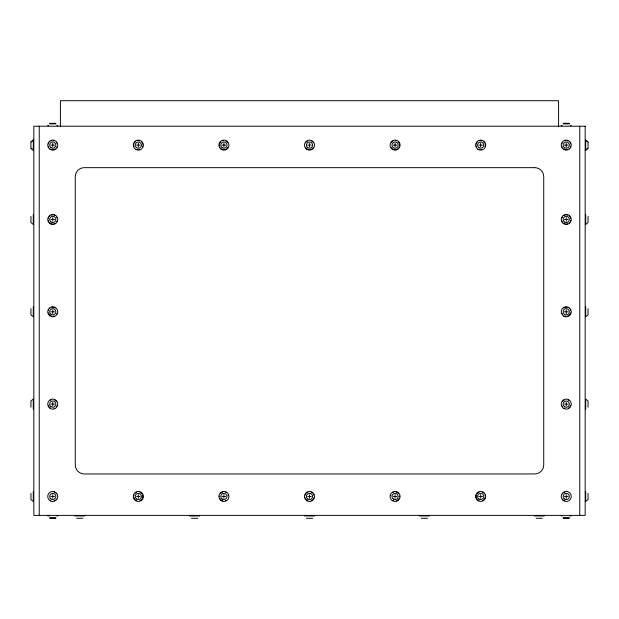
<?xml version="1.0" encoding="UTF-8"?>
<svg xmlns="http://www.w3.org/2000/svg" width="619" height="619" viewBox="0 0 619 619"><rect width="100%" height="100%" fill="white"/><g stroke="black" fill="none" stroke-linecap="round" stroke-linejoin="round"><path stroke-width="0.93" d="M30.95 142.006L33.294 140.064L33.294 150.162L30.95 148.22L30.95 142.006L33.294 140.072M585.706 150.154L588.05 148.212L588.05 142.006L585.706 140.064L585.706 150.162L588.05 148.22M49.644 123.313L55.857 123.313M563.143 123.313L569.356 123.313M49.644 123.87L55.857 123.87M563.143 123.87L569.356 123.87M47.702 125.657L48.669 125.657M56.84 125.657L57.799 125.657M561.201 125.657L562.16 125.657M570.331 125.657L571.298 125.657M50.951 145.109L54.549 145.109M136.536 145.109L140.134 145.109M222.113 145.109L225.718 145.109M307.697 145.109L311.303 145.109M393.282 145.109L396.887 145.109M478.866 145.109L482.464 145.109M564.451 145.109L568.049 145.109M50.951 219.436L54.549 219.436M564.451 219.436L568.049 219.436M50.951 311.775L54.549 311.775M564.451 311.775L568.049 311.775M50.951 404.114L54.549 404.114M564.451 404.114L568.049 404.114M50.951 496.453L54.549 496.453M136.536 496.453L140.134 496.453M222.113 496.453L225.718 496.453M307.697 496.453L311.303 496.453M393.282 496.453L396.887 496.453M478.866 496.453L482.464 496.453M564.451 496.453L568.049 496.453M47.702 515.944L49.071 515.944M56.84 515.944L57.799 515.944M74.737 515.944L84.818 515.944M189.6 515.944L199.682 515.944M304.463 515.944L314.537 515.944M419.318 515.944L429.4 515.944M534.182 515.944L544.263 515.944M561.201 515.944L562.16 515.944M569.929 515.944L571.298 515.944M49.644 517.732L55.857 517.732M563.143 517.732L569.356 517.732M49.644 518.289L55.857 518.289M76.679 518.289L82.876 518.289M191.534 518.289L197.74 518.289M306.397 518.289L312.603 518.289M421.26 518.289L427.466 518.289M536.124 518.289L542.321 518.289M563.143 518.289L569.356 518.289M585.706 140.072L588.05 142.014M30.95 148.212L33.294 150.154M588.05 216.333L588.05 222.538L585.706 224.473L585.706 214.398M588.05 308.672L588.05 314.878L585.706 316.812L585.706 306.738M588.05 407.217L588.05 401.011L585.706 399.077L585.706 409.151M588.05 493.343L588.05 499.564L585.706 501.506L585.706 491.401M579.763 126.214L579.763 515.387M566.246 143.314L566.246 146.912M566.246 217.633L566.246 221.238M566.246 309.972L566.246 313.578M566.246 402.311L566.246 405.917M566.246 494.651L566.246 498.256M558.593 126.771L558.593 100.711L60.407 100.711L60.407 126.771M480.669 143.314L480.669 146.912M480.669 494.651L480.669 498.256M395.084 143.314L395.084 146.912M395.084 494.651L395.084 498.256M309.5 143.314L309.5 146.912M309.5 494.651L309.5 498.256M223.916 143.314L223.916 146.912M223.916 494.651L223.916 498.256M138.331 143.314L138.331 146.912M138.331 494.651L138.331 498.256M52.754 143.314L52.754 146.912M52.754 217.633L52.754 221.238M52.754 309.972L52.754 313.578M52.754 402.311L52.754 405.917M52.754 494.651L52.754 498.256M39.237 126.214L39.237 515.387M33.294 214.398L33.294 224.473L30.95 222.538L30.95 216.333M33.294 306.738L33.294 316.812L30.95 314.878L30.95 308.672M33.294 409.151L33.294 399.077L30.95 401.011L30.95 407.217M33.294 491.401L33.294 501.506L30.95 499.556L30.95 493.343M313.779 497.846A4.495 4.495 0 0 1 313.57 498.372M312.58 499.734A4.495 4.495 0 0 1 312.146 500.09M311.667 500.4A4.495 4.495 0 0 1 311.156 500.639M307.844 500.639A4.495 4.495 0 0 1 307.334 500.4M306.854 500.09A4.495 4.495 0 0 1 306.42 499.734M305.43 498.372A4.495 4.495 0 0 1 305.221 497.846M305.221 495.061A4.495 4.495 0 0 1 305.43 494.535M306.42 493.173A4.495 4.495 0 0 1 306.854 492.817M307.334 492.507A4.495 4.495 0 0 1 307.844 492.267M311.156 492.267A4.495 4.495 0 0 1 311.667 492.507M312.146 492.817A4.495 4.495 0 0 1 312.58 493.173M313.57 494.535A4.495 4.495 0 0 1 313.779 495.061M399.154 498.372A4.495 4.495 0 0 1 398.884 498.868M398.551 499.324A4.495 4.495 0 0 1 397.731 500.09M397.251 500.4A4.495 4.495 0 0 1 396.199 500.81M393.429 500.639A4.495 4.495 0 0 1 392.918 500.4M390.666 495.61A4.495 4.495 0 0 1 390.806 495.061M392.918 492.507A4.495 4.495 0 0 1 393.429 492.267M396.199 492.097A4.495 4.495 0 0 1 397.251 492.507M397.731 492.817A4.495 4.495 0 0 1 398.551 493.583M399.572 496.167A4.495 4.495 0 0 1 399.572 496.732M485.087 497.297A4.495 4.495 0 0 1 484.948 497.846M484.739 498.372A4.495 4.495 0 0 1 484.468 498.868M483.749 499.734A4.495 4.495 0 0 1 483.307 500.09M482.835 500.4A4.495 4.495 0 0 1 482.325 500.639M479.013 500.639A4.495 4.495 0 0 1 478.495 500.4M478.023 500.09A4.495 4.495 0 0 1 477.589 499.734M476.87 498.868A4.495 4.495 0 0 1 476.591 498.372M476.39 497.846A4.495 4.495 0 0 1 476.173 496.732M476.173 496.167A4.495 4.495 0 0 1 476.39 495.061M477.203 493.583A4.495 4.495 0 0 1 478.023 492.817M478.495 492.507A4.495 4.495 0 0 1 479.013 492.267M482.325 492.267A4.495 4.495 0 0 1 482.835 492.507M483.307 492.817A4.495 4.495 0 0 1 483.749 493.173M484.948 495.061A4.495 4.495 0 0 1 485.087 495.61M142.827 496.732A4.495 4.495 0 0 1 142.61 497.846M142.409 498.372A4.495 4.495 0 0 1 142.13 498.868M141.411 499.734A4.495 4.495 0 0 1 140.977 500.09M140.505 500.4A4.495 4.495 0 0 1 139.987 500.639M136.675 500.639A4.495 4.495 0 0 1 136.165 500.4M135.693 500.09A4.495 4.495 0 0 1 135.252 499.734M134.532 498.868A4.495 4.495 0 0 1 134.261 498.372M134.052 497.846A4.495 4.495 0 0 1 133.913 497.297M133.913 495.61A4.495 4.495 0 0 1 134.052 495.061M135.252 493.173A4.495 4.495 0 0 1 135.693 492.817M136.165 492.507A4.495 4.495 0 0 1 136.675 492.267M139.987 492.267A4.495 4.495 0 0 1 140.505 492.507M140.977 492.817A4.495 4.495 0 0 1 141.797 493.583M142.61 495.061A4.495 4.495 0 0 1 142.827 496.167M570.61 220.55A4.495 4.495 0 0 1 570.432 221.091M569.526 222.515A4.495 4.495 0 0 1 569.116 222.902M567.638 223.714A4.495 4.495 0 0 1 566.532 223.923M565.402 223.854A4.495 4.495 0 0 1 564.861 223.714M564.335 223.505A4.495 4.495 0 0 1 563.839 223.235M562.307 221.602A4.495 4.495 0 0 1 562.067 221.091M562.067 217.78A4.495 4.495 0 0 1 562.307 217.269M563.839 215.636A4.495 4.495 0 0 1 564.335 215.366M564.861 215.157A4.495 4.495 0 0 1 565.402 215.017M566.532 214.948A4.495 4.495 0 0 1 567.638 215.157M569.116 215.969A4.495 4.495 0 0 1 569.526 216.356M570.432 217.78A4.495 4.495 0 0 1 570.61 218.314M226.082 500.4A4.495 4.495 0 0 1 225.571 500.639M222.801 500.81A4.495 4.495 0 0 1 221.749 500.4M221.269 500.09A4.495 4.495 0 0 1 220.449 499.324M220.116 498.868A4.495 4.495 0 0 1 219.846 498.372M219.428 496.732A4.495 4.495 0 0 1 219.428 496.167M220.449 493.583A4.495 4.495 0 0 1 221.269 492.817M221.749 492.507A4.495 4.495 0 0 1 222.801 492.097M225.571 492.267A4.495 4.495 0 0 1 226.082 492.507M228.194 495.061A4.495 4.495 0 0 1 228.334 495.61M399.154 147.028A4.495 4.495 0 0 1 398.884 147.523M397.731 148.753A4.495 4.495 0 0 1 397.251 149.055M396.199 149.473A4.495 4.495 0 0 1 395.084 149.612M394.52 149.574A4.495 4.495 0 0 1 393.963 149.473M392.918 149.055A4.495 4.495 0 0 1 392.438 148.753M391.618 147.98A4.495 4.495 0 0 1 391.285 147.523M391.285 142.703A4.495 4.495 0 0 1 392.005 141.836M392.438 141.472A4.495 4.495 0 0 1 392.918 141.171M395.649 140.652A4.495 4.495 0 0 1 396.199 140.753M398.164 141.836A4.495 4.495 0 0 1 398.551 142.246M398.884 142.703A4.495 4.495 0 0 1 399.154 143.198M399.572 144.831A4.495 4.495 0 0 1 399.572 145.395M313.299 147.523A4.495 4.495 0 0 1 312.966 147.98M312.58 148.39A4.495 4.495 0 0 1 311.667 149.055M310.622 149.473A4.495 4.495 0 0 1 310.065 149.574M308.935 149.574A4.495 4.495 0 0 1 308.378 149.473M307.334 149.055A4.495 4.495 0 0 1 306.42 148.39M306.034 147.98A4.495 4.495 0 0 1 305.701 147.523M305.701 142.703A4.495 4.495 0 0 1 306.034 142.246M306.854 141.472A4.495 4.495 0 0 1 307.334 141.171M311.667 141.171A4.495 4.495 0 0 1 312.146 141.472M312.966 142.246A4.495 4.495 0 0 1 313.299 142.703M485.087 145.952A4.495 4.495 0 0 1 484.948 146.502M481.783 149.473A4.495 4.495 0 0 1 481.226 149.574M480.104 149.574A4.495 4.495 0 0 1 479.547 149.473M476.39 146.502A4.495 4.495 0 0 1 476.243 145.952M476.243 144.266A4.495 4.495 0 0 1 476.39 143.724M477.203 142.246A4.495 4.495 0 0 1 477.589 141.836M479.547 140.753A4.495 4.495 0 0 1 480.104 140.652M481.226 140.652A4.495 4.495 0 0 1 481.783 140.753M483.749 141.836A4.495 4.495 0 0 1 484.135 142.246M484.948 143.724A4.495 4.495 0 0 1 485.087 144.266M142.757 145.952A4.495 4.495 0 0 1 142.61 146.502M139.453 149.473A4.495 4.495 0 0 1 138.896 149.574M137.774 149.574A4.495 4.495 0 0 1 137.217 149.473M134.052 146.502A4.495 4.495 0 0 1 133.913 145.952M133.913 144.266A4.495 4.495 0 0 1 134.052 143.724M134.865 142.246A4.495 4.495 0 0 1 135.252 141.836M137.217 140.753A4.495 4.495 0 0 1 137.774 140.652M138.896 140.652A4.495 4.495 0 0 1 139.453 140.753M141.411 141.836A4.495 4.495 0 0 1 141.797 142.246M142.61 143.724A4.495 4.495 0 0 1 142.757 144.266M227.715 147.523A4.495 4.495 0 0 1 227.382 147.98M226.562 148.753A4.495 4.495 0 0 1 226.082 149.055M225.037 149.473A4.495 4.495 0 0 1 224.48 149.574M223.916 149.612A4.495 4.495 0 0 1 222.801 149.473M221.749 149.055A4.495 4.495 0 0 1 221.269 148.753M220.116 147.523A4.495 4.495 0 0 1 219.846 147.028M219.428 145.395A4.495 4.495 0 0 1 219.428 144.831M219.846 143.198A4.495 4.495 0 0 1 220.116 142.703M220.449 142.246A4.495 4.495 0 0 1 220.836 141.836M222.801 140.753A4.495 4.495 0 0 1 223.351 140.652M226.082 141.171A4.495 4.495 0 0 1 226.562 141.472M226.995 141.836A4.495 4.495 0 0 1 227.715 142.703M570.61 405.236A4.495 4.495 0 0 1 570.432 405.77M570.192 406.281A4.495 4.495 0 0 1 569.89 406.76M569.116 407.581A4.495 4.495 0 0 1 568.66 407.913M564.861 408.393A4.495 4.495 0 0 1 564.335 408.184M562.307 406.281A4.495 4.495 0 0 1 562.067 405.77M562.609 401.468A4.495 4.495 0 0 1 562.973 401.035M563.839 400.315A4.495 4.495 0 0 1 564.335 400.044M568.165 400.044A4.495 4.495 0 0 1 568.66 400.315M56.933 405.77A4.495 4.495 0 0 1 56.693 406.281M54.665 408.184A4.495 4.495 0 0 1 54.139 408.393M50.34 407.913A4.495 4.495 0 0 1 49.884 407.581M49.11 406.76A4.495 4.495 0 0 1 48.808 406.281M48.568 405.77A4.495 4.495 0 0 1 48.39 405.236M50.34 400.315A4.495 4.495 0 0 1 50.835 400.044M54.665 400.044A4.495 4.495 0 0 1 55.161 400.315M56.027 401.035A4.495 4.495 0 0 1 56.391 401.468M564.861 500.732A4.495 4.495 0 0 1 564.335 500.523M562.973 499.533A4.495 4.495 0 0 1 562.609 499.1M562.609 493.807A4.495 4.495 0 0 1 562.973 493.374M564.335 492.384A4.495 4.495 0 0 1 564.861 492.175M56.391 499.1A4.495 4.495 0 0 1 56.027 499.533M54.665 500.523A4.495 4.495 0 0 1 54.139 500.732M54.139 492.175A4.495 4.495 0 0 1 54.665 492.384M56.027 493.374A4.495 4.495 0 0 1 56.391 493.807M56.933 146.773A4.495 4.495 0 0 1 56.693 147.283M55.161 148.908A4.495 4.495 0 0 1 54.665 149.187M53.598 149.535A4.495 4.495 0 0 1 53.033 149.605M52.468 149.605A4.495 4.495 0 0 1 51.911 149.535M49.884 148.575A4.495 4.495 0 0 1 49.474 148.196M48.568 146.773A4.495 4.495 0 0 1 48.39 146.231M48.39 143.995A4.495 4.495 0 0 1 48.568 143.453M49.474 142.03A4.495 4.495 0 0 1 49.884 141.643M51.362 140.83A4.495 4.495 0 0 1 51.911 140.691M53.598 140.691A4.495 4.495 0 0 1 54.139 140.83M56.693 142.943A4.495 4.495 0 0 1 56.933 143.453M56.933 313.431A4.495 4.495 0 0 1 56.693 313.941M54.139 316.054A4.495 4.495 0 0 1 53.598 316.193M51.911 316.193A4.495 4.495 0 0 1 51.362 316.054M50.34 315.574A4.495 4.495 0 0 1 49.474 314.854M49.11 314.421A4.495 4.495 0 0 1 48.808 313.941M48.568 313.431A4.495 4.495 0 0 1 48.39 312.897M48.39 310.653A4.495 4.495 0 0 1 48.568 310.119M49.474 308.695A4.495 4.495 0 0 1 49.884 308.308M51.911 307.357A4.495 4.495 0 0 1 53.598 307.357M54.665 307.705A4.495 4.495 0 0 1 55.161 307.976M570.61 312.897A4.495 4.495 0 0 1 570.432 313.431M570.192 313.941A4.495 4.495 0 0 1 569.89 314.421M569.526 314.854A4.495 4.495 0 0 1 568.66 315.574M567.638 316.054A4.495 4.495 0 0 1 567.089 316.193M565.402 316.193A4.495 4.495 0 0 1 564.861 316.054M562.307 313.941A4.495 4.495 0 0 1 562.067 313.431M563.839 307.976A4.495 4.495 0 0 1 564.335 307.705M565.402 307.357A4.495 4.495 0 0 1 567.089 307.357M569.116 308.308A4.495 4.495 0 0 1 569.526 308.695M570.432 310.119A4.495 4.495 0 0 1 570.61 310.653M570.61 146.231A4.495 4.495 0 0 1 570.432 146.773M569.526 148.196A4.495 4.495 0 0 1 569.116 148.575M567.089 149.535A4.495 4.495 0 0 1 566.532 149.605M565.967 149.605A4.495 4.495 0 0 1 565.402 149.535M564.335 149.187A4.495 4.495 0 0 1 563.839 148.908M562.307 147.283A4.495 4.495 0 0 1 562.067 146.773M562.067 143.453A4.495 4.495 0 0 1 562.307 142.943M564.861 140.83A4.495 4.495 0 0 1 565.402 140.691M567.089 140.691A4.495 4.495 0 0 1 567.638 140.83M569.116 141.643A4.495 4.495 0 0 1 569.526 142.03M570.432 143.453A4.495 4.495 0 0 1 570.61 143.995M56.933 221.091A4.495 4.495 0 0 1 56.693 221.602M55.161 223.235A4.495 4.495 0 0 1 54.665 223.505M54.139 223.714A4.495 4.495 0 0 1 53.598 223.854M52.468 223.923A4.495 4.495 0 0 1 51.362 223.714M49.884 222.902A4.495 4.495 0 0 1 49.474 222.515M48.568 221.091A4.495 4.495 0 0 1 48.39 220.55M48.39 218.314A4.495 4.495 0 0 1 48.568 217.78M49.474 216.356A4.495 4.495 0 0 1 49.884 215.969M51.362 215.157A4.495 4.495 0 0 1 52.468 214.948M53.598 215.017A4.495 4.495 0 0 1 54.139 215.157M54.665 215.366A4.495 4.495 0 0 1 55.161 215.636M56.693 217.269A4.495 4.495 0 0 1 56.933 217.78M585.164 126.214L33.836 126.214L33.836 515.387L585.164 515.387L585.164 126.214M534.715 167.656L84.285 167.656A9.006 9.006 0 0 0 75.27 176.663L75.27 464.939A9.006 9.006 0 0 0 84.285 473.953L534.715 473.953A9.006 9.006 0 0 0 543.73 464.939L543.73 176.663A9.006 9.006 0 0 0 534.715 167.656M306.707 500.663A5.053 5.053 0 0 0 314.537 496.771A5.053 5.053 0 0 0 307.256 491.927A5.053 5.053 0 0 0 306.707 500.663M307.782 499.046A3.11 3.11 0 0 0 312.603 496.647A3.11 3.11 0 0 0 308.115 493.668A3.11 3.11 0 0 0 307.782 499.046M392.291 500.663A5.053 5.053 0 0 0 400.122 496.771A5.053 5.053 0 0 0 392.841 491.927A5.053 5.053 0 0 0 392.291 500.663M393.367 499.046A3.11 3.11 0 0 0 398.187 496.647A3.11 3.11 0 0 0 393.699 493.668A3.11 3.11 0 0 0 393.367 499.046M477.868 500.663A5.053 5.053 0 0 0 485.706 496.771A5.053 5.053 0 0 0 478.417 491.927A5.053 5.053 0 0 0 477.868 500.663M478.944 499.046A3.11 3.11 0 0 0 483.764 496.647A3.11 3.11 0 0 0 479.284 493.668A3.11 3.11 0 0 0 478.944 499.046M135.538 500.663A5.053 5.053 0 0 0 143.376 496.771A5.053 5.053 0 0 0 136.087 491.927A5.053 5.053 0 0 0 135.538 500.663M136.613 499.046A3.11 3.11 0 0 0 141.434 496.647A3.11 3.11 0 0 0 136.954 493.668A3.11 3.11 0 0 0 136.613 499.046M563.197 223.459A5.053 5.053 0 0 0 571.26 220.07A5.053 5.053 0 0 0 564.296 214.778A5.053 5.053 0 0 0 563.197 223.459M564.698 222.128A3.11 3.11 0 0 0 569.356 219.436A3.11 3.11 0 0 0 564.698 216.743A3.11 3.11 0 0 0 564.698 222.128M221.122 500.663A5.053 5.053 0 0 0 228.96 496.771A5.053 5.053 0 0 0 221.672 491.927A5.053 5.053 0 0 0 221.122 500.663M222.198 499.046A3.11 3.11 0 0 0 227.018 496.647A3.11 3.11 0 0 0 222.538 493.668A3.11 3.11 0 0 0 222.198 499.046M392.291 149.318A5.053 5.053 0 0 0 400.122 145.426A5.053 5.053 0 0 0 392.841 140.59A5.053 5.053 0 0 0 392.291 149.318M393.367 147.701A3.11 3.11 0 0 0 398.187 145.31A3.11 3.11 0 0 0 393.699 142.331A3.11 3.11 0 0 0 393.367 147.701M306.707 149.318A5.053 5.053 0 0 0 314.537 145.426A5.053 5.053 0 0 0 307.256 140.59A5.053 5.053 0 0 0 306.707 149.318M307.782 147.701A3.11 3.11 0 0 0 312.603 145.31A3.11 3.11 0 0 0 308.115 142.331A3.11 3.11 0 0 0 307.782 147.701M477.868 149.318A5.053 5.053 0 0 0 485.706 145.426A5.053 5.053 0 0 0 478.417 140.59A5.053 5.053 0 0 0 477.868 149.318M478.944 147.701A3.11 3.11 0 0 0 483.764 145.31A3.11 3.11 0 0 0 479.284 142.331A3.11 3.11 0 0 0 478.944 147.701M135.538 149.318A5.053 5.053 0 0 0 143.376 145.426A5.053 5.053 0 0 0 136.087 140.59A5.053 5.053 0 0 0 135.538 149.318M136.613 147.701A3.11 3.11 0 0 0 141.434 145.31A3.11 3.11 0 0 0 136.954 142.331A3.11 3.11 0 0 0 136.613 147.701M221.122 149.318A5.053 5.053 0 0 0 228.96 145.426A5.053 5.053 0 0 0 221.672 140.59A5.053 5.053 0 0 0 221.122 149.318M222.198 147.701A3.11 3.11 0 0 0 227.018 145.31A3.11 3.11 0 0 0 222.538 142.331A3.11 3.11 0 0 0 222.198 147.701M563.723 408.486A5.053 5.053 0 0 0 571.298 404.114A5.053 5.053 0 0 0 563.723 399.742A5.053 5.053 0 0 0 563.723 408.486M564.698 406.807A3.11 3.11 0 0 0 569.356 404.114A3.11 3.11 0 0 0 564.698 401.421A3.11 3.11 0 0 0 564.698 406.807M50.224 408.486A5.053 5.053 0 0 0 57.799 404.114A5.053 5.053 0 0 0 50.224 399.742A5.053 5.053 0 0 0 50.224 408.486M50.874 406.59A3.11 3.11 0 0 0 55.834 404.501A3.11 3.11 0 0 0 51.547 401.251A3.11 3.11 0 0 0 50.874 406.59M563.197 500.477A5.053 5.053 0 0 0 571.26 497.088A5.053 5.053 0 0 0 564.296 491.796A5.053 5.053 0 0 0 563.197 500.477M564.373 498.929A3.11 3.11 0 0 0 569.333 496.84A3.11 3.11 0 0 0 565.046 493.591A3.11 3.11 0 0 0 564.373 498.929M50.224 500.825A5.053 5.053 0 0 0 57.799 496.453A5.053 5.053 0 0 0 50.224 492.082A5.053 5.053 0 0 0 50.224 500.825M50.874 498.929A3.11 3.11 0 0 0 55.834 496.84A3.11 3.11 0 0 0 51.547 493.591A3.11 3.11 0 0 0 50.874 498.929M50.224 149.488A5.053 5.053 0 0 0 57.799 145.109A5.053 5.053 0 0 0 50.224 140.737A5.053 5.053 0 0 0 50.224 149.488M50.874 147.585A3.11 3.11 0 0 0 55.834 145.504A3.11 3.11 0 0 0 51.547 142.246A3.11 3.11 0 0 0 50.874 147.585M49.698 315.798A5.053 5.053 0 0 0 57.76 312.409A5.053 5.053 0 0 0 50.797 307.117A5.053 5.053 0 0 0 49.698 315.798M50.874 314.251A3.11 3.11 0 0 0 55.834 312.162A3.11 3.11 0 0 0 51.547 308.912A3.11 3.11 0 0 0 50.874 314.251M563.723 316.147A5.053 5.053 0 0 0 571.298 311.775A5.053 5.053 0 0 0 563.723 307.403A5.053 5.053 0 0 0 563.723 316.147M564.698 314.467A3.11 3.11 0 0 0 569.356 311.775A3.11 3.11 0 0 0 564.698 309.082A3.11 3.11 0 0 0 564.698 314.467M563.723 149.488A5.053 5.053 0 0 0 571.298 145.109A5.053 5.053 0 0 0 563.723 140.737A5.053 5.053 0 0 0 563.723 149.488M564.698 147.802A3.11 3.11 0 0 0 569.356 145.109A3.11 3.11 0 0 0 564.698 142.424A3.11 3.11 0 0 0 564.698 147.802M50.224 223.807A5.053 5.053 0 0 0 57.799 219.436A5.053 5.053 0 0 0 50.224 215.064A5.053 5.053 0 0 0 50.224 223.807M50.874 221.912A3.11 3.11 0 0 0 55.834 219.822A3.11 3.11 0 0 0 51.547 216.573A3.11 3.11 0 0 0 50.874 221.912"/></g></svg>
